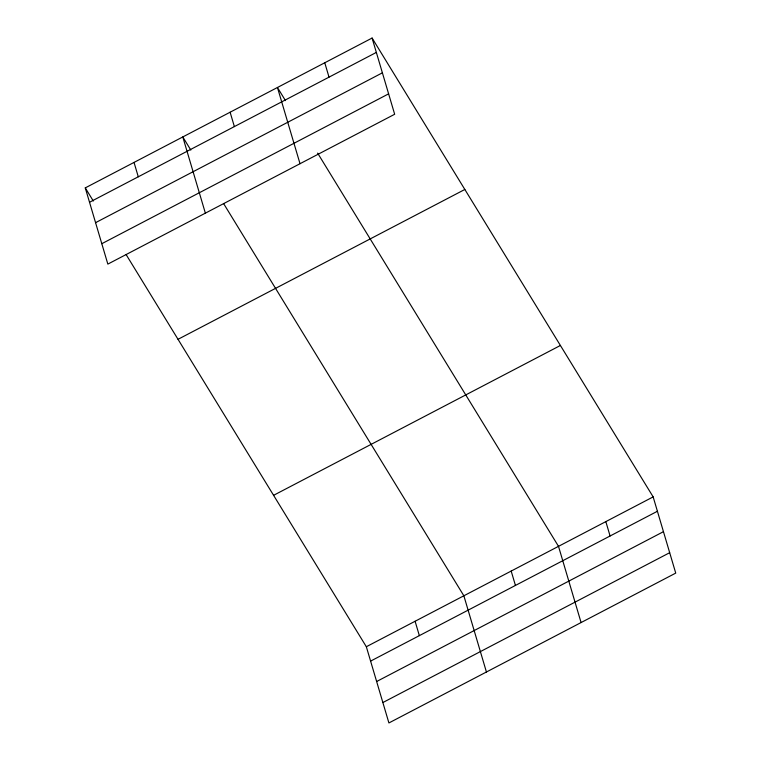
<?xml version="1.0" encoding="UTF-8"?>
<svg xmlns="http://www.w3.org/2000/svg" width="761" height="761" viewBox="0 0 761 761"><rect width="100%" height="100%" fill="white"/><g stroke="black" fill="none" stroke-linecap="round" stroke-linejoin="round"><path stroke-width="1.14" d="M372.091 38.05L394.664 114.264L107.843 264.105L85.27 187.891L372.091 38.05L653.157 496.895L675.73 573.109L388.909 722.95L366.336 646.736L126.079 254.516M89.522 202.264L376.343 52.423M95.572 222.669L382.393 72.828M101.803 243.701L388.614 93.85M178.026 339.311L464.838 189.47M273.589 495.316L560.4 345.475M366.336 646.736L653.157 496.895M370.597 661.109L657.409 511.268M376.638 681.514L663.459 531.673M382.869 702.546L669.68 552.695M285.48 100.623L277.442 87.496L300.015 163.71M317.632 153.113L558.507 546.341L581.081 622.555M190.83 150.069L182.792 136.942L205.365 213.156M223.601 203.567L463.858 595.787L486.431 672.001M85.27 187.891L93.308 201.018M605.832 521.618L610.084 535.991M511.183 571.064L515.435 585.437M324.766 62.773L329.018 77.146M415.097 621.261L419.349 635.635M230.117 112.219L234.369 126.592M134.031 162.416L138.283 176.79"/></g></svg>
